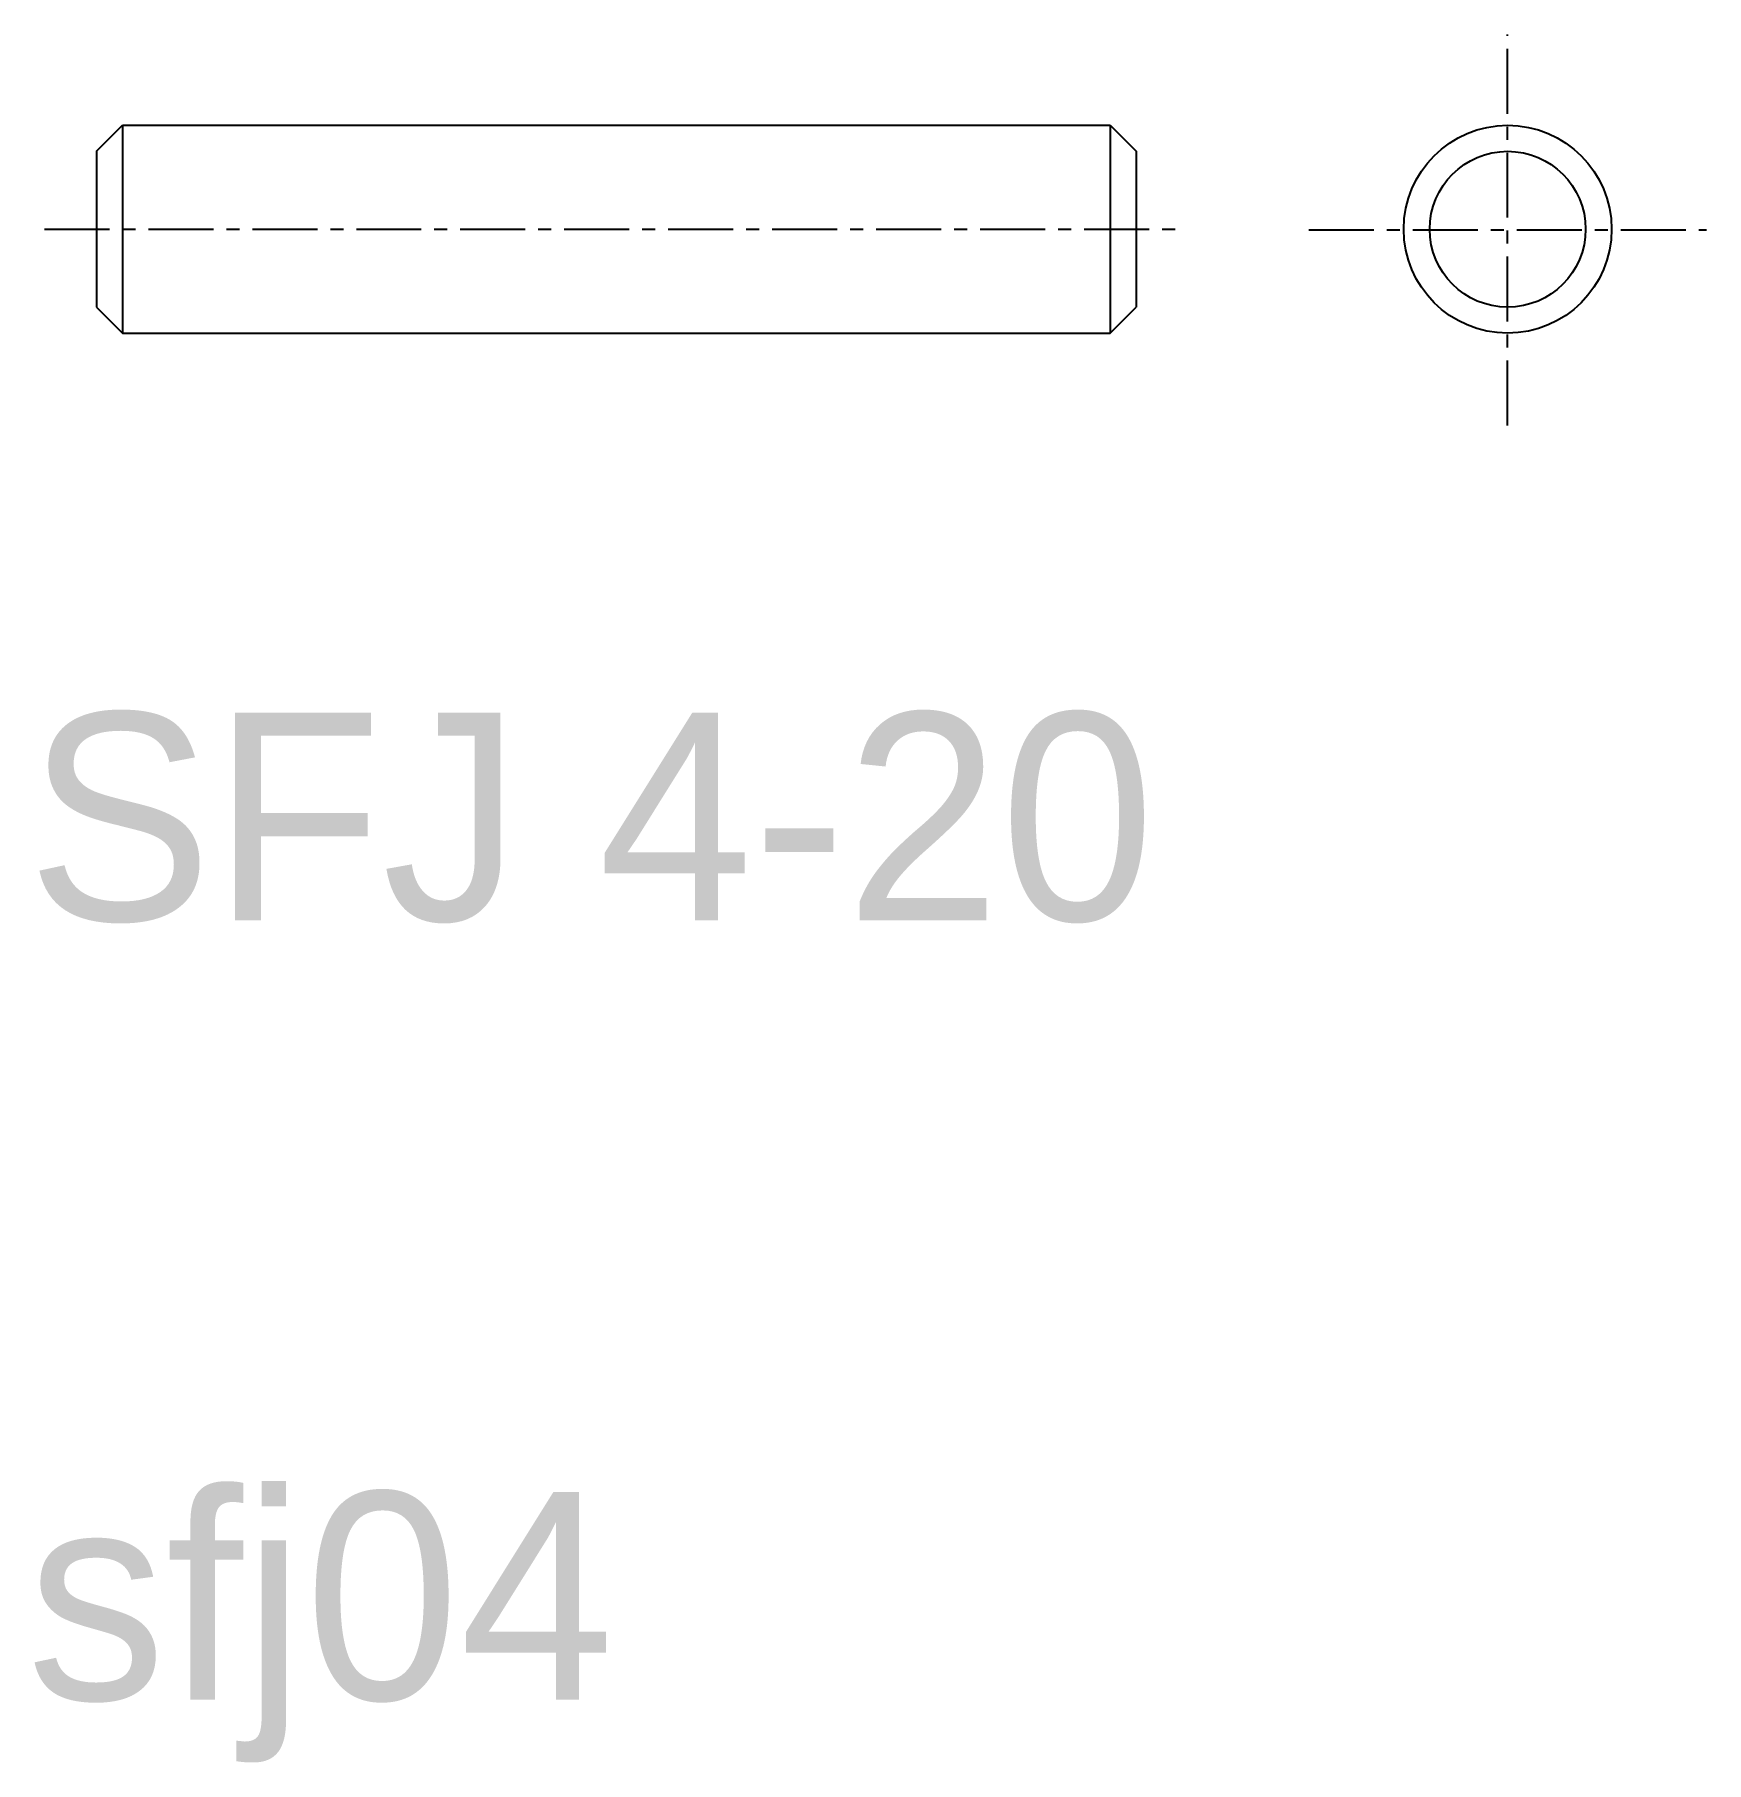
# Model space of a CAD drawing. Extents: x 69.2 to 101.4, y 69.7 to 103.
import ezdxf

# ---------------------------------------------------------------- set-up
doc = ezdxf.new("R2010")
doc.units = 0
doc.linetypes.add('CENTER', pattern=[2, 1.25, -0.25, 0.25, -0.25])
doc.layers.get('0').update_dxf_attribs({"linetype": 'CONTINUOUS'})
doc.layers.add('CENTER', color=1, linetype='CENTER')

msp = doc.modelspace()

# ---------------------------------------------------------------- linework, layer by layer
at = {"color": 7, "linetype": 'CONTINUOUS'}
for p, q in [((70.393, 100.729), (70.893, 101.229)), ((70.893, 101.229), (70.893, 97.229)), ((70.893, 101.229), (89.893, 101.229)), ((89.893, 101.229), (89.893, 97.229)), ((89.893, 101.229), (90.393, 100.729)), ((70.393, 100.729), (70.393, 97.729)), ((90.393, 100.729), (90.393, 97.729)), ((70.393, 97.729), (70.893, 97.229)), ((89.893, 97.229), (90.393, 97.729)), ((70.893, 97.229), (89.893, 97.229)), ((75.643, 97.229), (75.643, 97.229))]:
    msp.add_line(p, q, dxfattribs=at)
msp.add_line((80.393, 97.229), (80.393, 97.229))
at = {"linetype": 'CONTINUOUS'}
for radius in [2, 1.5]:
    msp.add_circle((97.543, 99.229), radius, dxfattribs=at)
at = {"layer": 'CENTER', "linetype": 'CENTER'}
for p, q in [((97.543, 95.452), (97.543, 102.976)), ((93.719, 99.214), (101.367, 99.214))]:
    msp.add_line(p, q, dxfattribs=at)
at = {"layer": 'CENTER', "color": 1, "linetype": 'CENTER'}
msp.add_line((69.393, 99.229), (91.393, 99.229), dxfattribs=at)

# ---------------------------------------------------------------- texts
for s, p in [('SFJ 4-20', (69.053, 85.923)), ('sfj04', (69.053, 70.923))]:
    msp.add_text(s, height=4).set_placement(p)

doc.saveas('drawing.dxf')
